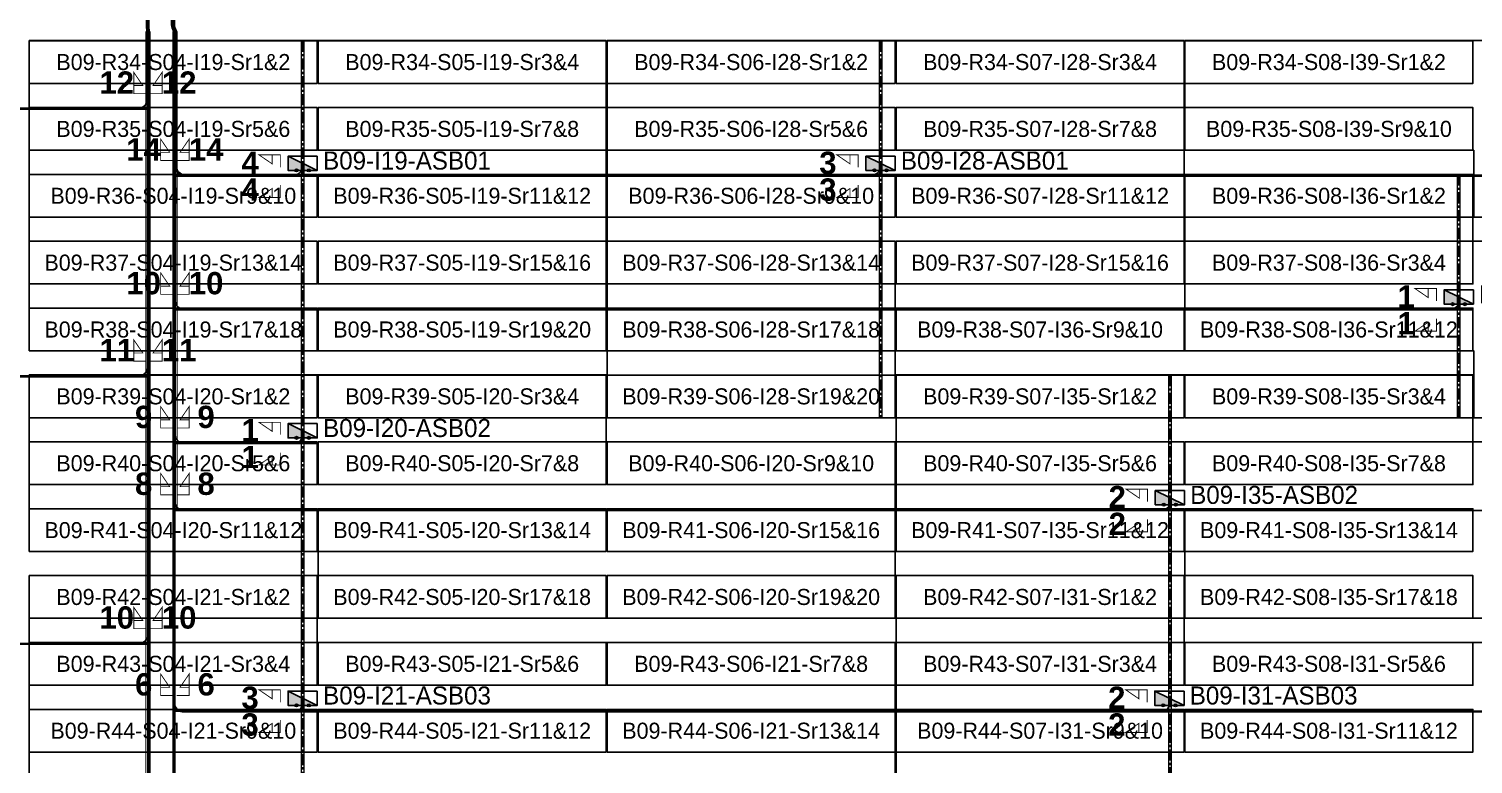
# Model space of a CAD drawing. Header units: metres. Extents: x 530797 to 531186, y 2674849 to 2675274.
# Drawn here: x 530894.3 to 531056.2, y 2674937.9 to 2675020.4 of the extents above; entities that cross this region are included whole.
import ezdxf
from ezdxf.enums import TextEntityAlignment as Align

# ---------------------------------------------------------------- set-up
doc = ezdxf.new("R2010")
doc.units = ezdxf.units.M
doc.linetypes.add('CENTER', pattern=[2, 1.25, -0.25, 0.25, -0.25])
for name, color, linetype in [('DC Trench BL-09', 40, 'Continuous'), ('E-Inverter Grouping', 2, 'Continuous'), ('Inverter Block-09', 7, 'Continuous'), ('LT Cable(AG) INV to LT Panel BL-09', 2, 'Continuous'), ('Messenger Wire Block-09 (Master Path)', 30, 'Continuous'), ('Messenger Wire Block-09 (MW Path)', 191, 'Continuous'), ('Messenger Wire Exc Link', 7, 'Continuous'), ('MMS Table Block-09', 8, 'Continuous'), ('Plan Line - DC BL-09', 40, 'Continuous'), ('Section Marking BL-09', 2, 'Continuous')]:
    doc.layers.add(name, color=color, linetype=linetype)
doc.layers.add('PILE', color=1, linetype='Continuous', lineweight=15)
doc.styles.add('BoldTextStyle', font='arialbd.ttf')
doc.styles.get("Standard").update_dxf_attribs({"font": 'Adani Regular.ttf'})

# ---------------------------------------------------------------- blocks, each defined once
blk = doc.blocks.new('MMS Table (32.292 x 4.788)')
at = {"color": 0}
blk.add_lwpolyline([(0, -0.002), (0, 4.786), (32.292, 4.786), (32.292, -0.002)], close=True, dxfattribs=at)
at = {"color": 7}
blk.add_attdef('ID1', text='', height=1.8, dxfattribs=at).set_placement((16.146, 2.392), align=Align.MIDDLE_CENTER)
blk = doc.blocks.new('Inverter Block')
h = blk.add_hatch(color=0)
h.dxf.hatch_style = 1
h.paths.add_polyline_path([(-1.46, 2.27), (-1.46, 0.85), (1.46, 0.85)])
at = {"color": 0}
blk.add_lwpolyline([(1.46, 2.27), (-1.46, 2.27), (-1.46, 0.85), (1.46, 0.85)], close=True, dxfattribs=at)
blk.add_lwpolyline([(-1.46, 2.27), (1.46, 0.85)], dxfattribs=at)
at = {"layer": 'PILE'}
for centre in [(-0.61, 0.85), (0.61, 0.85)]:
    blk.add_circle(centre, 0.156, dxfattribs=at)
at = {"color": 7}
blk.add_attdef('ID', (-1.46, 3.01), '', height=1.8, dxfattribs=at)

msp = doc.modelspace()

# ---------------------------------------------------------------- linework, layer by layer
at = {"layer": 'DC Trench BL-09', "color": 40, "const_width": 0.15}
for points in [[(530925.11, 2675019.08), (530924.81, 2675019.08), (530924.81, 2674856.79), (530925.11, 2674856.79)], [(530989.9, 2675019.08), (530989.6, 2675019.08), (530989.6, 2674976.79), (530989.9, 2674976.79)], [(531054.73, 2675004.08), (531054.43, 2675004.08), (531054.43, 2674976.79), (531054.73, 2674976.79)], [(531022.34, 2674981.58), (531022.04, 2674981.58), (531022.04, 2674856.79), (531022.34, 2674856.79)]]:
    msp.add_lwpolyline(points, close=True, dxfattribs=at)
at = {"layer": 'E-Inverter Grouping', "color": 3}
for points in [[(530959, 2674984.29), (530894.31, 2674984.29), (530894.31, 2675019.08), (530959, 2675019.08)], [(531023.78, 2675019.08), (531023.78, 2674991.79), (530991.39, 2674991.79), (530991.39, 2674976.79), (530959.1, 2674976.79), (530959.1, 2675019.08)], [(531153.35, 2675019.08), (531153.35, 2675006.79), (531120.96, 2675006.79), (531120.96, 2674999.29), (531056.27, 2674999.29), (531056.27, 2675006.79), (531023.88, 2675006.79), (531023.88, 2675019.08)], [(531120.96, 2674976.79), (531056.27, 2674976.79), (531056.27, 2674984.29), (530991.49, 2674984.29), (530991.49, 2674989.08), (531023.88, 2674989.08), (531023.88, 2675004.08), (531056.17, 2675004.08), (531056.17, 2674996.58), (531120.96, 2674996.58)], [(530959, 2674974.08), (530991.39, 2674974.08), (530991.39, 2674954.29), (530926.7, 2674954.29), (530926.7, 2674961.79), (530894.31, 2674961.79), (530894.31, 2674981.58), (530959, 2674981.58)], [(531056.17, 2674974.08), (531088.56, 2674974.08), (531088.56, 2674954.29), (531023.88, 2674954.29), (531023.88, 2674961.79), (530991.49, 2674961.79), (530991.49, 2674981.58), (531056.17, 2674981.58)], [(530991.39, 2674931.79), (530894.31, 2674931.79), (530894.31, 2674959.08), (530926.6, 2674959.08), (530926.6, 2674951.58), (530991.39, 2674951.58)], [(531088.56, 2674931.79), (530991.49, 2674931.79), (530991.49, 2674959.08), (531023.78, 2674959.08), (531023.78, 2674951.58), (531088.56, 2674951.58)]]:
    msp.add_lwpolyline(points, close=True, dxfattribs=at)
at = {"layer": 'LT Cable(AG) INV to LT Panel BL-09'}
for points in [[(530921.51, 2675044.12), (530916.38, 2675044.12, 0.04757), (530916.21, 2675044.1), (530914.72, 2675043.82, -0.04757), (530914.55, 2675043.8), (530908.33, 2675043.8, 0.414214), (530907.43, 2675042.9), (530907.43, 2675020.72, 0.021647), (530907.44, 2675020.65), (530907.48, 2675020.15, -0.021647), (530907.48, 2675020.07), (530907.48, 2675012.4, -0.414214), (530906.58, 2675011.5), (530864.46, 2675011.5, -0.414214), (530863.56, 2675012.4), (530863.56, 2675012.73)], [(530921.51, 2675044.1), (530916.38, 2675044.1, 0.047665), (530916.21, 2675044.08), (530914.72, 2675043.79, -0.047665), (530914.55, 2675043.78), (530908.36, 2675043.78, 0.414214), (530907.46, 2675042.88), (530907.46, 2675020.72, 0.021647), (530907.46, 2675020.65), (530907.5, 2675020.15, -0.021647), (530907.51, 2675020.07), (530907.51, 2674982.38, -0.414214), (530906.61, 2674981.48), (530864.46, 2674981.48, -0.414214), (530863.56, 2674982.38), (530863.56, 2674982.73)], [(530922.39, 2675042.89), (530916.85, 2675042.89, -0.096125), (530916.51, 2675042.95), (530914.56, 2675043.74, 0.042157), (530914.41, 2675043.75), (530908.38, 2675043.75, 0.414214), (530907.48, 2675042.85), (530907.48, 2675020.73, 0.021647), (530907.49, 2675020.65), (530907.53, 2675020.15, -0.021647), (530907.53, 2675020.07), (530907.53, 2674952.35, -0.414214), (530906.63, 2674951.45), (530864.46, 2674951.45, -0.414214), (530863.56, 2674952.35), (530863.56, 2674952.73)], [(530922.39, 2675042.86), (530916.84, 2675042.86, -0.09618), (530916.51, 2675042.93), (530914.56, 2675043.71, 0.042157), (530914.41, 2675043.73), (530908.41, 2675043.73, 0.414214), (530907.51, 2675042.83), (530907.51, 2675020.73, 0.021647), (530907.51, 2675020.65), (530907.55, 2675020.15, -0.021647), (530907.56, 2675020.07), (530907.56, 2674929.83, -0.414214), (530906.66, 2674928.93), (530864.46, 2674928.93, -0.414214), (530863.56, 2674929.83), (530863.56, 2674930.23)], [(530922.39, 2675042.84), (530916.84, 2675042.84, -0.096235), (530916.5, 2675042.9), (530914.56, 2675043.69, 0.042157), (530914.41, 2675043.7), (530908.43, 2675043.7, 0.414214), (530907.53, 2675042.8), (530907.53, 2675020.73, 0.021647), (530907.54, 2675020.65), (530907.58, 2675020.15, -0.021647), (530907.58, 2675020.07), (530907.58, 2674899.8, -0.414214), (530906.68, 2674898.9), (530864.46, 2674898.9, -0.414214), (530863.56, 2674899.8), (530863.56, 2674900.23)], [(530922.39, 2675042.81), (530916.84, 2675042.81, -0.09629), (530916.5, 2675042.88), (530914.56, 2675043.66, 0.042157), (530914.41, 2675043.68), (530908.46, 2675043.68, 0.414214), (530907.56, 2675042.78), (530907.56, 2675020.73, 0.021647), (530907.56, 2675020.65), (530907.6, 2675020.15, -0.021647), (530907.61, 2675020.08), (530907.61, 2674869.78, -0.414214), (530906.71, 2674868.88), (530864.46, 2674868.88, -0.414214), (530863.56, 2674869.78), (530863.56, 2674870.23)], [(530920.45, 2675042.79), (530916.83, 2675042.79, -0.096345), (530916.5, 2675042.85), (530914.56, 2675043.64, 0.042157), (530914.4, 2675043.65), (530908.48, 2675043.65, 0.414214), (530907.58, 2675042.75), (530907.58, 2675020.73, 0.021647), (530907.59, 2675020.65), (530907.63, 2675020.15, -0.021647), (530907.63, 2675020.08), (530907.63, 2674869.8, 0.414214), (530908.53, 2674868.9), (531118.42, 2674868.9, 0.414214), (531119.32, 2674869.8), (531119.32, 2674870.23)], [(530920.45, 2675042.76), (530916.83, 2675042.76, -0.096401), (530916.49, 2675042.83), (530914.55, 2675043.61, 0.042157), (530914.4, 2675043.63), (530908.51, 2675043.63, 0.414214), (530907.61, 2675042.73), (530907.61, 2675020.73, 0.021647), (530907.61, 2675020.65), (530907.65, 2675020.16, -0.021647), (530907.66, 2675020.08), (530907.66, 2674869.83, 0.414214), (530908.56, 2674868.93), (531021.24, 2674868.93, 0.414214), (531022.14, 2674869.83), (531022.14, 2674870.23)], [(530920.45, 2675042.74), (530916.83, 2675042.74, -0.096456), (530916.49, 2675042.8), (530914.55, 2675043.59, 0.042157), (530914.4, 2675043.6), (530908.53, 2675043.6, 0.414214), (530907.63, 2675042.7), (530907.63, 2675020.73, 0.021647), (530907.64, 2675020.65), (530907.68, 2675020.16, -0.021647), (530907.68, 2675020.08), (530907.68, 2674869.85, 0.414214), (530908.58, 2674868.95), (530924.06, 2674868.95, 0.414214), (530924.96, 2674869.85), (530924.96, 2674870.23)], [(530920.45, 2675042.71), (530916.82, 2675042.71, -0.096512), (530916.49, 2675042.78), (530914.55, 2675043.56, 0.042157), (530914.4, 2675043.58), (530908.56, 2675043.58, 0.414214), (530907.66, 2675042.68), (530907.66, 2675020.73, 0.021647), (530907.66, 2675020.66), (530907.7, 2675020.16, -0.021647), (530907.71, 2675020.08), (530907.71, 2674892.38, 0.414214), (530908.61, 2674891.48), (531118.42, 2674891.48, 0.414214), (531119.32, 2674892.38), (531119.32, 2674892.73)], [(530918.38, 2675042.69), (530916.82, 2675042.69, -0.096568), (530916.48, 2675042.75), (530914.55, 2675043.54, 0.042157), (530914.4, 2675043.55), (530908.58, 2675043.55, 0.414214), (530907.68, 2675042.65), (530907.68, 2675020.73, 0.021647), (530907.69, 2675020.66), (530907.73, 2675020.16, -0.021647), (530907.73, 2675020.08), (530907.73, 2674892.4, 0.414214), (530908.63, 2674891.5), (531021.24, 2674891.5, 0.414214), (531022.14, 2674892.4), (531022.14, 2674892.73)], [(530918.38, 2675042.66), (530916.82, 2675042.66, -0.096624), (530916.48, 2675042.73), (530914.54, 2675043.51, 0.042157), (530914.39, 2675043.53), (530908.61, 2675043.53, 0.414214), (530907.71, 2675042.63), (530907.71, 2675020.74, 0.021647), (530907.71, 2675020.66), (530907.75, 2675020.16, -0.021647), (530907.76, 2675020.08), (530907.76, 2674892.43, 0.414214), (530908.66, 2674891.53), (530924.06, 2674891.53, 0.414214), (530924.96, 2674892.43), (530924.96, 2674892.73)], [(530918.38, 2675042.64), (530916.8, 2675042.64, 0.078431), (530916.52, 2675042.59), (530914.59, 2675041.97, -0.078431), (530914.32, 2675041.93), (530911.16, 2675041.93, 0.414214), (530910.26, 2675041.03), (530910.26, 2675020.83, 0.093355), (530910.32, 2675020.5), (530910.42, 2675020.24, -0.093355), (530910.48, 2675019.92), (530910.48, 2674922.13, 0.414214), (530911.38, 2674921.23), (531118.42, 2674921.23, 0.414214), (531119.32, 2674922.13), (531119.32, 2674922.73)], [(530918.38, 2675042.61), (530916.8, 2675042.61, 0.078431), (530916.53, 2675042.57), (530914.6, 2675041.94, -0.078431), (530914.32, 2675041.9), (530911.18, 2675041.9, 0.414214), (530910.28, 2675041), (530910.28, 2675020.84, 0.093355), (530910.34, 2675020.51), (530910.45, 2675020.25, -0.093355), (530910.51, 2675019.92), (530910.51, 2674922.15, 0.414214), (530911.41, 2674921.25), (531021.24, 2674921.25, 0.414214), (531022.14, 2674922.15), (531022.14, 2674922.73)]]:
    msp.add_lwpolyline(points, format="xyb", dxfattribs=at)
at = {"layer": 'LT Cable(AG) INV to LT Panel BL-09', "color": 5}
for points in [[(530917.36, 2675042.27), (530915.82, 2675042.27, 0.078431), (530915.54, 2675042.22), (530914.6, 2675041.92, -0.078431), (530914.32, 2675041.88), (530911.21, 2675041.88, 0.414214), (530910.31, 2675040.98), (530910.31, 2675020.84, 0.093355), (530910.37, 2675020.51), (530910.47, 2675020.25, -0.093355), (530910.53, 2675019.93), (530910.53, 2674922.18, 0.414214), (530911.43, 2674921.28), (530924.06, 2674921.28, 0.414214), (530924.96, 2674922.18), (530924.96, 2674922.73)], [(530917.36, 2675042.24), (530915.82, 2675042.24, 0.078431), (530915.54, 2675042.2), (530914.61, 2675041.89, -0.078431), (530914.33, 2675041.85), (530911.23, 2675041.85, 0.414214), (530910.33, 2675040.95), (530910.33, 2675020.85, 0.093355), (530910.39, 2675020.52), (530910.5, 2675020.26, -0.093355), (530910.56, 2675019.93), (530910.56, 2674944.7, 0.414214), (530911.46, 2674943.8), (531118.42, 2674943.8, 0.414214), (531119.32, 2674944.7), (531119.32, 2674945.23)], [(530917.36, 2675042.22), (530915.82, 2675042.22, 0.078431), (530915.55, 2675042.17), (530914.61, 2675041.87, -0.078431), (530914.33, 2675041.83), (530911.26, 2675041.83, 0.414214), (530910.36, 2675040.93), (530910.36, 2675020.85, 0.093355), (530910.42, 2675020.52), (530910.52, 2675020.26, -0.093355), (530910.58, 2675019.94), (530910.58, 2674944.73, 0.414214), (530911.48, 2674943.83), (531021.24, 2674943.83, 0.414214), (531022.14, 2674944.73), (531022.14, 2674945.23)], [(530917.36, 2675042.19), (530915.83, 2675042.19, 0.078431), (530915.55, 2675042.15), (530914.61, 2675041.84, -0.078431), (530914.34, 2675041.8), (530911.28, 2675041.8, 0.414214), (530910.38, 2675040.9), (530910.38, 2675020.86, 0.093355), (530910.44, 2675020.53), (530910.55, 2675020.27, -0.093355), (530910.61, 2675019.94), (530910.61, 2674944.75, 0.414214), (530911.51, 2674943.85), (530924.06, 2674943.85, 0.414214), (530924.96, 2674944.75), (530924.96, 2674945.23)], [(530919.35, 2675042.17), (530915.83, 2675042.17, 0.078431), (530915.55, 2675042.12), (530914.62, 2675041.82, -0.078431), (530914.34, 2675041.78), (530911.31, 2675041.78, 0.414214), (530910.41, 2675040.88), (530910.41, 2675020.86, 0.093355), (530910.47, 2675020.53), (530910.57, 2675020.27, -0.093355), (530910.63, 2675019.94), (530910.63, 2674967.28, 0.414214), (530911.53, 2674966.38), (531118.42, 2674966.38, 0.414214), (531119.32, 2674967.28), (531119.32, 2674967.73)], [(530919.35, 2675042.14), (530915.83, 2675042.14, 0.078431), (530915.56, 2675042.1), (530914.62, 2675041.79, -0.078431), (530914.34, 2675041.75), (530911.33, 2675041.75, 0.414214), (530910.43, 2675040.85), (530910.43, 2675020.86, 0.093355), (530910.49, 2675020.54), (530910.6, 2675020.28, -0.093355), (530910.66, 2675019.95), (530910.66, 2674967.3, 0.414214), (530911.56, 2674966.4), (531021.29, 2674966.4, 0.414214), (531022.19, 2674967.3), (531022.19, 2674967.73)], [(530919.35, 2675042.12), (530915.84, 2675042.12, 0.078431), (530915.56, 2675042.07), (530914.63, 2675041.77, -0.078431), (530914.35, 2675041.73), (530911.36, 2675041.73, 0.414214), (530910.46, 2675040.83), (530910.46, 2675020.87, 0.093355), (530910.52, 2675020.54), (530910.62, 2675020.28, -0.093355), (530910.68, 2675019.95), (530910.68, 2674974.83, 0.414214), (530911.58, 2674973.93), (530924.06, 2674973.93, 0.414214), (530924.96, 2674974.83), (530924.96, 2674975.23)], [(530919.35, 2675042.09), (530915.84, 2675042.09, 0.078431), (530915.57, 2675042.05), (530914.63, 2675041.74, -0.078431), (530914.35, 2675041.7), (530911.38, 2675041.7, 0.414214), (530910.48, 2675040.8), (530910.48, 2675020.87, 0.093355), (530910.54, 2675020.55), (530910.65, 2675020.29, -0.093355), (530910.71, 2675019.96), (530910.71, 2674989.85, 0.414214), (530911.61, 2674988.95), (531053.68, 2674988.95, 0.414214), (531054.58, 2674989.85), (531054.58, 2674990.23)], [(530921.51, 2675042.07), (530915.85, 2675042.07, 0.078431), (530915.57, 2675042.02), (530914.63, 2675041.72, -0.078431), (530914.36, 2675041.68), (530911.41, 2675041.68, 0.414214), (530910.51, 2675040.78), (530910.51, 2675020.88, 0.093355), (530910.57, 2675020.55), (530910.67, 2675020.29, -0.093355), (530910.73, 2675019.96), (530910.73, 2675004.88, 0.414214), (530911.63, 2675003.98), (531150.86, 2675003.98, 0.414214), (531151.76, 2675004.88), (531151.76, 2675005.23)], [(530921.51, 2675042.04), (530915.85, 2675042.04, 0.078431), (530915.57, 2675042), (530914.64, 2675041.69, -0.078431), (530914.36, 2675041.65), (530911.43, 2675041.65, 0.414214), (530910.53, 2675040.75), (530910.53, 2675020.88, 0.093355), (530910.59, 2675020.56), (530910.7, 2675020.3, -0.093355), (530910.76, 2675019.97), (530910.76, 2675004.9, 0.414214), (530911.66, 2675004), (531086.07, 2675004, 0.414214), (531086.97, 2675004.9), (531086.97, 2675005.23)], [(530921.51, 2675042.02), (530915.85, 2675042.02, 0.078431), (530915.58, 2675041.97), (530914.64, 2675041.67, -0.078431), (530914.36, 2675041.63), (530911.46, 2675041.63, 0.414214), (530910.56, 2675040.73), (530910.56, 2675020.89, 0.093355), (530910.62, 2675020.56), (530910.72, 2675020.3, -0.093355), (530910.78, 2675019.97), (530910.78, 2675004.93, 0.414214), (530911.68, 2675004.03), (530988.85, 2675004.03, 0.414214), (530989.75, 2675004.93), (530989.75, 2675005.23)], [(530921.51, 2675041.99), (530915.86, 2675041.99, 0.078431), (530915.58, 2675041.95), (530914.65, 2675041.64, -0.078431), (530914.37, 2675041.6), (530911.48, 2675041.6, 0.414214), (530910.58, 2675040.7), (530910.58, 2675020.89, 0.093355), (530910.64, 2675020.57), (530910.75, 2675020.31, -0.093355), (530910.81, 2675019.98), (530910.81, 2675004.95, 0.414214), (530911.71, 2675004.05), (530924.06, 2675004.05, 0.414214), (530924.96, 2675004.95), (530924.96, 2675005.23)]]:
    msp.add_lwpolyline(points, format="xyb", dxfattribs=at)
at = {"layer": 'Messenger Wire Block-09 (Master Path)'}
for points in [[(530907.61, 2674868.88), (530907.61, 2675020.11)], [(530910.63, 2674921.38), (530910.63, 2675020.11)], [(530861.92, 2675011.38), (530907.61, 2675011.38)], [(530910.63, 2675003.88), (531153.35, 2675003.88)], [(530910.63, 2674988.88), (531056.17, 2674988.88)], [(530861.92, 2674981.38), (530907.61, 2674981.38)], [(530910.63, 2674973.88), (530926.6, 2674973.88)], [(530910.63, 2674966.38), (531120.96, 2674966.38)], [(530861.92, 2674951.38), (530907.61, 2674951.38)], [(530910.63, 2674943.88), (531120.96, 2674943.88)]]:
    msp.add_lwpolyline(points, dxfattribs=at)
at = {"layer": 'Messenger Wire Block-09 (MW Path)', "const_width": 0.1}
for points in [[(530907.36, 2674898.88), (530907.36, 2675020.11)], [(530907.86, 2674868.88), (530907.86, 2675020.11)], [(530910.38, 2674921.38), (530910.38, 2675020.11)], [(530910.88, 2674966.38), (530910.88, 2675020.11)], [(530861.92, 2675011.38), (530907.61, 2675011.38)], [(530910.63, 2675003.88), (531153.35, 2675003.88)], [(530910.63, 2674988.88), (531056.17, 2674988.88)], [(530861.92, 2674981.38), (530907.61, 2674981.38)], [(530910.63, 2674973.88), (530926.6, 2674973.88)], [(530910.63, 2674966.38), (531120.96, 2674966.38)], [(530861.92, 2674951.38), (530907.61, 2674951.38)], [(530910.63, 2674943.88), (531120.96, 2674943.88)]]:
    msp.add_lwpolyline(points, dxfattribs=at)
at = {"layer": 'Messenger Wire Exc Link'}
for points in [[(530907.56, 2675020.69), (530907.61, 2675020.11)], [(530910.41, 2675020.69), (530910.63, 2675020.11)]]:
    msp.add_lwpolyline(points, dxfattribs=at)
at = {"layer": 'Plan Line - DC BL-09', "color": 6, "linetype": 'CENTER'}
for points in [[(530924.96, 2675019.08), (530924.96, 2674856.79)], [(530989.75, 2675019.08), (530989.75, 2674976.79)], [(531054.58, 2675004.08), (531054.58, 2674976.79)], [(531022.19, 2674981.58), (531022.19, 2674856.79)]]:
    msp.add_lwpolyline(points, dxfattribs=at)
at = {"layer": 'Section Marking BL-09', "color": 94, "lineweight": 35, "true_color": 0x00a500, "const_width": 0.1}
for points in [[(530907.41, 2675013.13), (530906.02, 2675013.13), (530906.02, 2675015.53), (530907.03, 2675014.05), (530906.02, 2675014.05)], [(530907.81, 2675013.13), (530909.2, 2675013.13), (530909.2, 2675015.53), (530908.19, 2675014.05), (530909.2, 2675014.05)], [(530910.43, 2675005.63), (530909.04, 2675005.63), (530909.04, 2675008.03), (530910.05, 2675006.55), (530909.04, 2675006.55)], [(530910.83, 2675005.63), (530912.22, 2675005.63), (530912.22, 2675008.03), (530911.21, 2675006.55), (530912.22, 2675006.55)], [(530922.46, 2675004.88), (530922.46, 2675006.27), (530920.06, 2675006.27), (530921.54, 2675005.26), (530921.54, 2675006.27)], [(530987.25, 2675004.88), (530987.25, 2675006.27), (530984.85, 2675006.27), (530986.33, 2675005.26), (530986.33, 2675006.27)], [(530922.46, 2675002.88), (530922.46, 2675001.49), (530920.06, 2675001.49), (530921.54, 2675002.5), (530921.54, 2675001.49)], [(530987.25, 2675002.88), (530987.25, 2675001.49), (530984.85, 2675001.49), (530986.33, 2675002.5), (530986.33, 2675001.49)], [(530910.43, 2674990.63), (530909.04, 2674990.63), (530909.04, 2674993.03), (530910.05, 2674991.55), (530909.04, 2674991.55)], [(530910.83, 2674990.63), (530912.22, 2674990.63), (530912.22, 2674993.03), (530911.21, 2674991.55), (530912.22, 2674991.55)], [(531052.08, 2674989.88), (531052.08, 2674991.27), (531049.68, 2674991.27), (531051.16, 2674990.26), (531051.16, 2674991.27)], [(531052.08, 2674987.88), (531052.08, 2674986.49), (531049.68, 2674986.49), (531051.16, 2674987.5), (531051.16, 2674986.49)], [(530907.41, 2674983.13), (530906.02, 2674983.13), (530906.02, 2674985.53), (530907.03, 2674984.05), (530906.02, 2674984.05)], [(530907.81, 2674983.13), (530909.2, 2674983.13), (530909.2, 2674985.53), (530908.19, 2674984.05), (530909.2, 2674984.05)], [(530910.43, 2674975.63), (530909.04, 2674975.63), (530909.04, 2674978.03), (530910.05, 2674976.55), (530909.04, 2674976.55)], [(530910.83, 2674975.63), (530912.22, 2674975.63), (530912.22, 2674978.03), (530911.21, 2674976.55), (530912.22, 2674976.55)], [(530922.46, 2674974.88), (530922.46, 2674976.27), (530920.06, 2674976.27), (530921.54, 2674975.26), (530921.54, 2674976.27)], [(530922.46, 2674972.88), (530922.46, 2674971.49), (530920.06, 2674971.49), (530921.54, 2674972.5), (530921.54, 2674971.49)], [(530910.43, 2674968.13), (530909.04, 2674968.13), (530909.04, 2674970.53), (530910.05, 2674969.05), (530909.04, 2674969.05)], [(530910.83, 2674968.13), (530912.22, 2674968.13), (530912.22, 2674970.53), (530911.21, 2674969.05), (530912.22, 2674969.05)], [(531019.69, 2674967.38), (531019.69, 2674968.77), (531017.29, 2674968.77), (531018.77, 2674967.76), (531018.77, 2674968.77)], [(531019.69, 2674965.38), (531019.69, 2674963.99), (531017.29, 2674963.99), (531018.77, 2674965), (531018.77, 2674963.99)], [(530907.41, 2674953.13), (530906.02, 2674953.13), (530906.02, 2674955.53), (530907.03, 2674954.05), (530906.02, 2674954.05)], [(530907.81, 2674953.13), (530909.2, 2674953.13), (530909.2, 2674955.53), (530908.19, 2674954.05), (530909.2, 2674954.05)], [(530910.43, 2674945.63), (530909.04, 2674945.63), (530909.04, 2674948.03), (530910.05, 2674946.55), (530909.04, 2674946.55)], [(530910.83, 2674945.63), (530912.22, 2674945.63), (530912.22, 2674948.03), (530911.21, 2674946.55), (530912.22, 2674946.55)], [(530922.46, 2674944.88), (530922.46, 2674946.27), (530920.06, 2674946.27), (530921.54, 2674945.26), (530921.54, 2674946.27)], [(531019.64, 2674944.88), (531019.64, 2674946.27), (531017.24, 2674946.27), (531018.72, 2674945.26), (531018.72, 2674946.27)], [(530922.46, 2674942.88), (530922.46, 2674941.49), (530920.06, 2674941.49), (530921.54, 2674942.5), (530921.54, 2674941.49)], [(531019.64, 2674942.88), (531019.64, 2674941.49), (531017.24, 2674941.49), (531018.72, 2674942.5), (531018.72, 2674941.49)]]:
    msp.add_lwpolyline(points, dxfattribs=at)

# ---------------------------------------------------------------- block references
at = {"layer": 'Inverter Block-09'}
ref = msp.add_blockref('Inverter Block', (530924.96, 2675003.57), dxfattribs=dict(at, xscale=1.124999999976148, yscale=1.124999999976148, zscale=1.124999999976148))
ref.add_attrib('ID', 'B09-I19-ASB01', (530927.25, 2675004.62), dxfattribs={"layer": '0', "color": 7, "height": 2.025})
ref = msp.add_blockref('Inverter Block', (530989.75, 2675003.57), dxfattribs=dict(at, xscale=1.124999999976148, yscale=1.124999999976148, zscale=1.124999999976148))
ref.add_attrib('ID', 'B09-I28-ASB01', (530992.03, 2675004.62), dxfattribs={"layer": '0', "color": 7, "height": 2.025})
ref = msp.add_blockref('Inverter Block', (531054.58, 2674988.57), dxfattribs=dict(at, xscale=1.124999999976148, yscale=1.124999999976148, zscale=1.124999999976148))
ref.add_attrib('ID', 'B09-I36-ASB02', (531056.87, 2674989.62), dxfattribs={"layer": '0', "color": 7, "height": 2.025})
ref = msp.add_blockref('Inverter Block', (530924.96, 2674973.57), dxfattribs=dict(at, xscale=1.124999999976148, yscale=1.124999999976148, zscale=1.124999999976148))
ref.add_attrib('ID', 'B09-I20-ASB02', (530927.25, 2674974.62), dxfattribs={"layer": '0', "color": 7, "height": 2.025})
ref = msp.add_blockref('Inverter Block', (531022.19, 2674966.07), dxfattribs=dict(at, xscale=1.124999999976148, yscale=1.124999999976148, zscale=1.124999999976148))
ref.add_attrib('ID', 'B09-I35-ASB02', (531024.47, 2674967.12), dxfattribs={"layer": '0', "color": 7, "height": 2.025})
ref = msp.add_blockref('Inverter Block', (530924.96, 2674943.57), dxfattribs=dict(at, xscale=1.124999999976148, yscale=1.124999999976148, zscale=1.124999999976148))
ref.add_attrib('ID', 'B09-I21-ASB03', (530927.25, 2674944.62), dxfattribs={"layer": '0', "color": 7, "height": 2.025})
ref = msp.add_blockref('Inverter Block', (531022.14, 2674943.57), dxfattribs=dict(at, xscale=1.124999999976148, yscale=1.124999999976148, zscale=1.124999999976148))
ref.add_attrib('ID', 'B09-I31-ASB03', (531024.42, 2674944.62), dxfattribs={"layer": '0', "color": 7, "height": 2.025})
at = {"layer": 'MMS Table Block-09'}
for p, values in [((530894.31, 2675014.29), {'ID1': 'B09-R34-S04-I19-Sr1&2'}), ((530926.7, 2675014.29), {'ID1': 'B09-R34-S05-I19-Sr3&4'}), ((530959.1, 2675014.29), {'ID1': 'B09-R34-S06-I28-Sr1&2'}), ((530991.49, 2675014.29), {'ID1': 'B09-R34-S07-I28-Sr3&4'}), ((531023.88, 2675014.29), {'ID1': 'B09-R34-S08-I39-Sr1&2'}), ((530894.31, 2675006.79), {'ID1': 'B09-R35-S04-I19-Sr5&6'}), ((530926.7, 2675006.79), {'ID1': 'B09-R35-S05-I19-Sr7&8'}), ((530959.1, 2675006.79), {'ID1': 'B09-R35-S06-I28-Sr5&6'}), ((530991.49, 2675006.79), {'ID1': 'B09-R35-S07-I28-Sr7&8'}), ((531023.88, 2675006.79), {'ID1': 'B09-R35-S08-I39-Sr9&10'}), ((530894.31, 2674999.29), {'ID1': 'B09-R36-S04-I19-Sr9&10'}), ((530926.7, 2674999.29), {'ID1': 'B09-R36-S05-I19-Sr11&12'}), ((530959.1, 2674999.29), {'ID1': 'B09-R36-S06-I28-Sr9&10'}), ((530991.49, 2674999.29), {'ID1': 'B09-R36-S07-I28-Sr11&12'}), ((531023.88, 2674999.29), {'ID1': 'B09-R36-S08-I36-Sr1&2'}), ((530894.31, 2674991.79), {'ID1': 'B09-R37-S04-I19-Sr13&14'}), ((530926.7, 2674991.79), {'ID1': 'B09-R37-S05-I19-Sr15&16'}), ((530959.1, 2674991.79), {'ID1': 'B09-R37-S06-I28-Sr13&14'}), ((530991.49, 2674991.79), {'ID1': 'B09-R37-S07-I28-Sr15&16'}), ((531023.88, 2674991.79), {'ID1': 'B09-R37-S08-I36-Sr3&4'}), ((530894.31, 2674984.29), {'ID1': 'B09-R38-S04-I19-Sr17&18'}), ((530926.7, 2674984.29), {'ID1': 'B09-R38-S05-I19-Sr19&20'}), ((530959.1, 2674984.29), {'ID1': 'B09-R38-S06-I28-Sr17&18'}), ((530991.49, 2674984.29), {'ID1': 'B09-R38-S07-I36-Sr9&10'}), ((531023.88, 2674984.29), {'ID1': 'B09-R38-S08-I36-Sr11&12'}), ((530894.31, 2674976.79), {'ID1': 'B09-R39-S04-I20-Sr1&2'}), ((530926.7, 2674976.79), {'ID1': 'B09-R39-S05-I20-Sr3&4'}), ((530959.1, 2674976.79), {'ID1': 'B09-R39-S06-I28-Sr19&20'}), ((530991.49, 2674976.79), {'ID1': 'B09-R39-S07-I35-Sr1&2'}), ((531023.88, 2674976.79), {'ID1': 'B09-R39-S08-I35-Sr3&4'}), ((530894.31, 2674969.29), {'ID1': 'B09-R40-S04-I20-Sr5&6'}), ((530926.7, 2674969.29), {'ID1': 'B09-R40-S05-I20-Sr7&8'}), ((530959.1, 2674969.29), {'ID1': 'B09-R40-S06-I20-Sr9&10'}), ((530991.49, 2674969.29), {'ID1': 'B09-R40-S07-I35-Sr5&6'}), ((531023.88, 2674969.29), {'ID1': 'B09-R40-S08-I35-Sr7&8'}), ((530894.31, 2674961.79), {'ID1': 'B09-R41-S04-I20-Sr11&12'}), ((530926.7, 2674961.79), {'ID1': 'B09-R41-S05-I20-Sr13&14'}), ((530959.1, 2674961.79), {'ID1': 'B09-R41-S06-I20-Sr15&16'}), ((530991.49, 2674961.79), {'ID1': 'B09-R41-S07-I35-Sr11&12'}), ((531023.88, 2674961.79), {'ID1': 'B09-R41-S08-I35-Sr13&14'}), ((530894.31, 2674954.29), {'ID1': 'B09-R42-S04-I21-Sr1&2'}), ((530926.7, 2674954.29), {'ID1': 'B09-R42-S05-I20-Sr17&18'}), ((530959.1, 2674954.29), {'ID1': 'B09-R42-S06-I20-Sr19&20'}), ((530991.49, 2674954.29), {'ID1': 'B09-R42-S07-I31-Sr1&2'}), ((531023.88, 2674954.29), {'ID1': 'B09-R42-S08-I35-Sr17&18'}), ((530894.31, 2674946.79), {'ID1': 'B09-R43-S04-I21-Sr3&4'}), ((530926.7, 2674946.79), {'ID1': 'B09-R43-S05-I21-Sr5&6'}), ((530959.1, 2674946.79), {'ID1': 'B09-R43-S06-I21-Sr7&8'}), ((530991.49, 2674946.79), {'ID1': 'B09-R43-S07-I31-Sr3&4'}), ((531023.88, 2674946.79), {'ID1': 'B09-R43-S08-I31-Sr5&6'}), ((530894.31, 2674939.29), {'ID1': 'B09-R44-S04-I21-Sr9&10'}), ((530926.7, 2674939.29), {'ID1': 'B09-R44-S05-I21-Sr11&12'}), ((530959.1, 2674939.29), {'ID1': 'B09-R44-S06-I21-Sr13&14'}), ((530991.49, 2674939.29), {'ID1': 'B09-R44-S07-I31-Sr9&10'}), ((531023.88, 2674939.29), {'ID1': 'B09-R44-S08-I31-Sr11&12'})]:
    msp.add_blockref('MMS Table (32.292 x 4.788)', p, dxfattribs=at).add_auto_attribs(values)

# ---------------------------------------------------------------- texts
at = {"layer": 'Section Marking BL-09', "color": 94, "true_color": 0x00a500, "style": 'BoldTextStyle'}
for s, p in [('12', (530904.11, 2675014.38)), ('12', (530911.11, 2675014.38)), ('14', (530907.13, 2675006.88)), ('14', (530914.13, 2675006.88)), ('4', (530919.06, 2675005.38)), ('3', (530983.85, 2675005.38)), ('4', (530919.06, 2675002.38)), ('3', (530983.85, 2675002.38)), ('10', (530907.13, 2674991.88)), ('10', (530914.13, 2674991.88)), ('1', (531048.68, 2674990.38)), ('1', (531048.68, 2674987.38)), ('11', (530904.11, 2674984.38)), ('11', (530911.11, 2674984.38)), ('9', (530907.13, 2674976.88)), ('9', (530914.13, 2674976.88)), ('1', (530919.06, 2674975.38)), ('1', (530919.06, 2674972.38)), ('8', (530907.13, 2674969.38)), ('8', (530914.13, 2674969.38)), ('2', (531016.29, 2674967.88)), ('2', (531016.29, 2674964.88)), ('10', (530904.11, 2674954.38)), ('10', (530911.11, 2674954.38)), ('6', (530907.13, 2674946.88)), ('6', (530914.13, 2674946.88)), ('3', (530919.06, 2674945.38)), ('2', (531016.24, 2674945.38)), ('3', (530919.06, 2674942.38)), ('2', (531016.24, 2674942.38))]:
    msp.add_text(s, height=2.5, dxfattribs=at).set_placement(p, align=Align.MIDDLE_CENTER)

doc.saveas('drawing.dxf')
